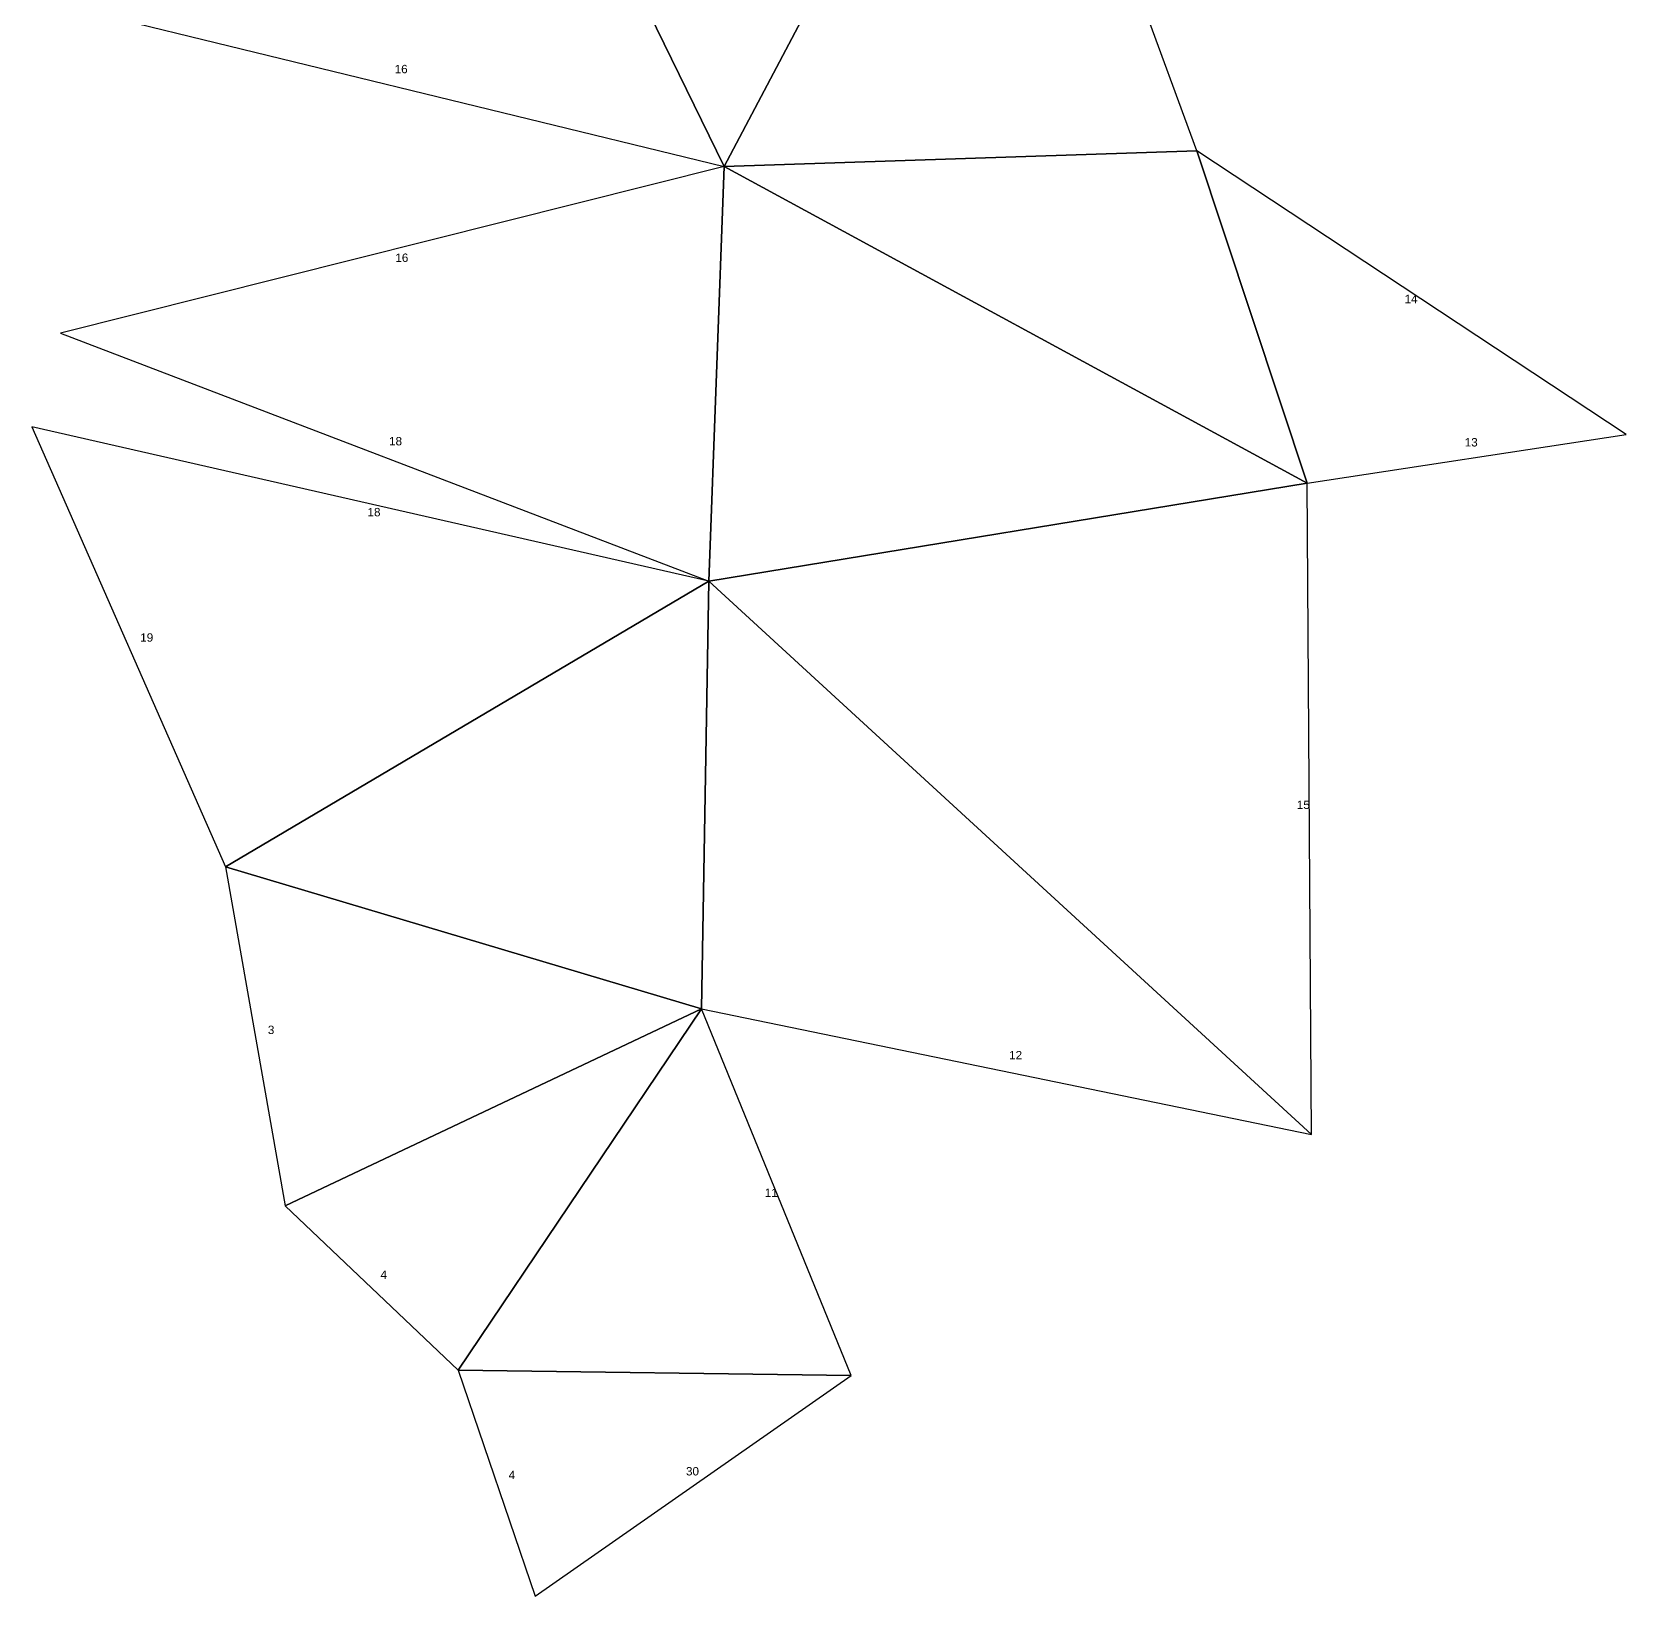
# Model space of a CAD drawing. Extents: x -212 to 78, y -538 to 12.
# Drawn here: x -208.6 to -18.5, y -537.9 to -351.4 of the extents above; entities that cross this region are included whole.
import ezdxf

# ---------------------------------------------------------------- set-up
doc = ezdxf.new("R2010")
doc.units = 0
doc.styles.get("Standard").update_dxf_attribs({"font": 'arial.ttf'})

msp = doc.modelspace()

# ---------------------------------------------------------------- linework, layer by layer
at = {"color": 1}
for p, q in [((-126.08, -367.42), (-158.87, -300.35)), ((-158.87, -300.35), (-126.08, -367.42)), ((-92.41, -303.62), (-126.08, -367.42)), ((-126.08, -367.42), (-92.41, -303.62)), ((-126.08, -367.42), (-69.71, -365.56)), ((-69.71, -365.56), (-126.08, -367.42)), ((-56.56, -405.21), (-69.71, -365.56)), ((-69.71, -365.56), (-56.56, -405.21)), ((-127.92, -416.9), (-126.08, -367.42)), ((-126.08, -367.42), (-127.92, -416.9)), ((-126.08, -367.42), (-56.56, -405.21)), ((-56.56, -405.21), (-126.08, -367.42)), ((-56.56, -405.21), (-127.92, -416.9)), ((-127.92, -416.9), (-56.56, -405.21)), ((-127.92, -416.9), (-185.53, -450.94)), ((-185.53, -450.94), (-127.92, -416.9)), ((-128.78, -467.9), (-127.92, -416.9)), ((-127.92, -416.9), (-128.78, -467.9)), ((-56.03, -482.86), (-127.92, -416.9)), ((-127.92, -416.9), (-56.03, -482.86)), ((-128.78, -467.9), (-185.53, -450.94)), ((-185.53, -450.94), (-128.78, -467.9)), ((-178.41, -491.37), (-128.78, -467.9)), ((-128.78, -467.9), (-178.41, -491.37)), ((-157.78, -510.98), (-128.78, -467.9)), ((-128.78, -467.9), (-157.78, -510.98)), ((-157.78, -510.98), (-110.92, -511.61)), ((-110.92, -511.61), (-157.78, -510.98))]:
    msp.add_line(p, q, dxfattribs=at)
at = {"color": 0}
for p, q in [((-69.71, -365.56), (-92.41, -303.62)), ((-205.37, -348.11), (-126.08, -367.42)), ((-18.52, -399.39), (-69.71, -365.56)), ((-126.08, -367.42), (-205.23, -387.29)), ((-205.23, -387.29), (-127.92, -416.9)), ((-127.92, -416.9), (-208.63, -398.46)), ((-208.63, -398.46), (-185.53, -450.94)), ((-56.56, -405.21), (-18.52, -399.39)), ((-56.03, -482.86), (-56.56, -405.21)), ((-185.53, -450.94), (-178.41, -491.37)), ((-128.78, -467.9), (-56.03, -482.86)), ((-110.92, -511.61), (-128.78, -467.9)), ((-178.41, -491.37), (-157.78, -510.98)), ((-157.78, -510.98), (-148.62, -537.92)), ((-148.62, -537.92), (-110.92, -511.61))]:
    msp.add_line(p, q, dxfattribs=at)

# ---------------------------------------------------------------- texts
for s, p in [('16', (-165.37, -356.31)), ('16', (-165.29, -378.81)), ('14', (-44.94, -383.73)), ('18', (-166.04, -400.69)), ('13', (-37.77, -400.82)), ('18', (-168.61, -409.15)), ('19', (-195.71, -424.1)), ('15', (-57.79, -444.05)), ('3', (-180.49, -470.89)), ('12', (-92.1, -473.91)), ('11', (-121.24, -490.32)), ('4', (-167.06, -500.09)), ('30', (-130.63, -523.53)), ('4', (-151.78, -523.97))]:
    msp.add_text(s, height=1).set_placement(p)

doc.saveas('drawing.dxf')
